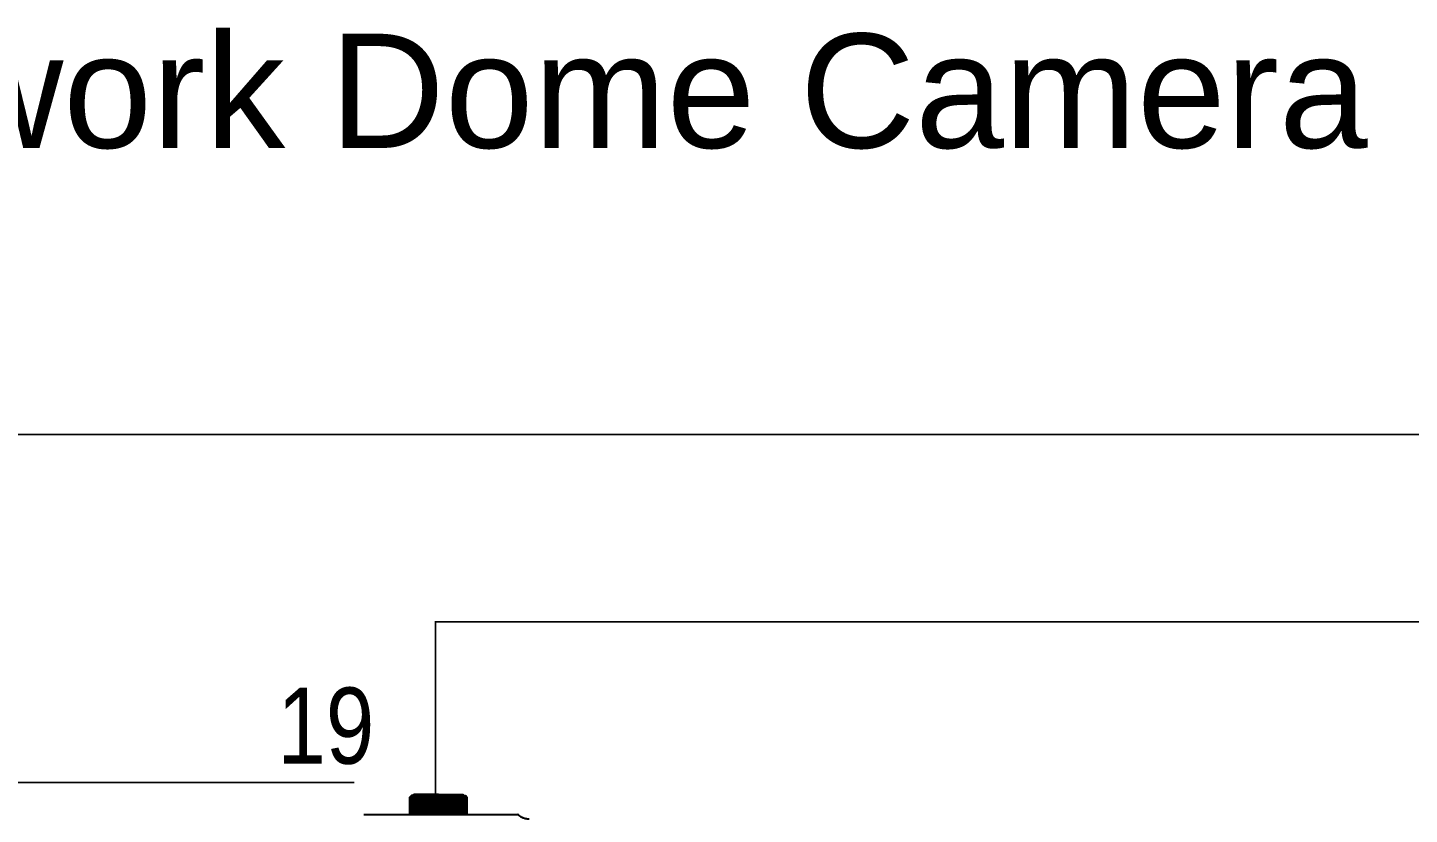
# Model space of a CAD drawing. Header units: millimetres. Extents: x 11706 to 18081, y 7308 to 12674.
# Drawn here: x 13645 to 14189, y 11806 to 12116 of the extents above; entities that cross this region are included whole.
import ezdxf
from ezdxf.enums import TextEntityAlignment as Align

# ---------------------------------------------------------------- set-up
doc = ezdxf.new("R2010")
doc.units = ezdxf.units.MM
doc.linetypes.add('DASHED', pattern=[19.05, 12.7, -6.35])
doc.layers.get('0').update_dxf_attribs({"lineweight": 0})
doc.layers.add('1', color=7, linetype='Continuous', true_color=0xffffff)
doc.layers.add('Cable CAT6', color=3, linetype='Continuous')
doc.styles.add('ALJABR', font='sanss___.ttf')
doc.styles.get("Standard").update_dxf_attribs({"font": 'ARIALN.TTF'})

# ---------------------------------------------------------------- blocks, each defined once
blk = doc.blocks.new('A$C56D65AAA')
at = {"layer": '1', "color": 10, "linetype": 'Continuous'}
for p, q in [((-106.97, 37.34), (-106.97, 31.84)), ((-106.97, 31.84), (-106.97, 37.34)), ((-106.97, 37.34), (-106.97, 37.34)), ((-106.91, 37.34), (-106.91, 31.84)), ((-106.89, 37.34), (-106.91, 37.34)), ((-106.89, 31.84), (-106.89, 37.34)), ((-106.74, 37.34), (-106.79, 37.34)), ((-106.79, 37.34), (-106.79, 31.84)), ((-106.74, 31.84), (-106.74, 37.34)), ((-106.48, 37.84), (-106.68, 37.64)), ((-106.59, 37.34), (-106.59, 31.84)), ((-106.53, 37.34), (-106.59, 37.34)), ((-106.53, 31.84), (-106.53, 37.34)), ((-97.98, 37.84), (-106.48, 37.84)), ((-106.33, 37.34), (-106.33, 31.84)), ((-106.26, 37.34), (-106.33, 37.34)), ((-106.26, 31.84), (-106.26, 37.34)), ((-106.01, 37.34), (-106.01, 31.84)), ((-105.92, 37.34), (-106.01, 37.34)), ((-105.68, 38.14), (-105.98, 37.84)), ((-105.92, 31.84), (-105.92, 37.34)), ((-97.98, 38.14), (-105.68, 38.14)), ((-105.52, 37.34), (-105.62, 37.34)), ((-105.62, 37.34), (-105.62, 31.84)), ((-105.52, 31.84), (-105.52, 37.34)), ((-105.18, 37.34), (-105.18, 31.84)), ((-105.06, 37.34), (-105.18, 37.34)), ((-105.06, 31.84), (-105.06, 37.34)), ((-104.68, 37.34), (-104.68, 31.84)), ((-104.55, 37.34), (-104.68, 37.34)), ((-104.55, 31.84), (-104.55, 37.34)), ((-103.99, 37.34), (-104.13, 37.34)), ((-104.13, 37.34), (-104.13, 31.84)), ((-103.99, 31.84), (-103.99, 37.34)), ((-103.57, 37.64), (-103.57, 31.84)), ((-103.53, 37.34), (-103.53, 31.84)), ((-103.38, 37.34), (-103.53, 37.34)), ((-103.38, 31.84), (-103.38, 37.34)), ((-102.97, 37.64), (-102.97, 31.84)), ((-102.73, 37.34), (-102.9, 37.34)), ((-102.9, 37.34), (-102.9, 31.84)), ((-102.73, 31.84), (-102.73, 37.34)), ((-102.33, 37.64), (-102.33, 31.84)), ((-102.22, 37.34), (-102.22, 31.84)), ((-102.05, 37.34), (-102.22, 37.34)), ((-102.05, 31.84), (-102.05, 37.34)), ((-101.66, 37.64), (-101.66, 31.84)), ((-101.33, 37.34), (-101.51, 37.34)), ((-101.51, 37.34), (-101.51, 31.84)), ((-101.33, 31.84), (-101.33, 37.34)), ((-100.95, 37.64), (-100.95, 31.84)), ((-100.78, 37.34), (-100.78, 31.84)), ((-100.59, 37.34), (-100.78, 37.34)), ((-100.59, 31.84), (-100.59, 37.34)), ((-100.23, 37.64), (-100.23, 31.84)), ((-100.02, 37.34), (-100.02, 31.84)), ((-99.83, 37.34), (-100.02, 37.34)), ((-99.83, 31.84), (-99.83, 37.34)), ((-99.49, 37.64), (-99.49, 31.84)), ((-99.06, 37.34), (-99.25, 37.34)), ((-99.25, 37.34), (-99.25, 31.84)), ((-99.06, 31.84), (-99.06, 37.34)), ((-98.74, 37.64), (-98.74, 31.84)), ((-98.47, 37.34), (-98.47, 31.84)), ((-98.27, 37.34), (-98.47, 37.34)), ((-98.27, 31.84), (-98.27, 37.34)), ((-97.98, 38.14), (-90.28, 38.14)), ((-97.98, 37.84), (-89.48, 37.84)), ((-97.98, 37.64), (-97.98, 31.84)), ((-97.49, 37.34), (-97.68, 37.34)), ((-97.68, 37.34), (-97.68, 31.84)), ((-97.49, 31.84), (-97.49, 37.34)), ((-97.22, 37.64), (-97.22, 31.84)), ((-96.9, 37.34), (-96.9, 31.84)), ((-96.71, 37.34), (-96.9, 37.34)), ((-96.71, 31.84), (-96.71, 37.34)), ((-96.47, 37.64), (-96.47, 31.84)), ((-95.94, 37.34), (-96.13, 37.34)), ((-96.13, 37.34), (-96.13, 31.84)), ((-95.94, 31.84), (-95.94, 37.34)), ((-95.73, 37.64), (-95.73, 31.84)), ((-95.37, 37.34), (-95.37, 31.84)), ((-95.18, 37.34), (-95.37, 37.34)), ((-95.18, 31.84), (-95.18, 37.34)), ((-95, 37.64), (-95, 31.84)), ((-94.44, 37.34), (-94.62, 37.34)), ((-94.62, 37.34), (-94.62, 31.84)), ((-94.44, 31.84), (-94.44, 37.34)), ((-94.3, 37.64), (-94.3, 31.84)), ((-93.74, 37.34), (-93.91, 37.34)), ((-93.91, 37.34), (-93.91, 31.84)), ((-93.74, 31.84), (-93.74, 37.34)), ((-93.63, 37.64), (-93.63, 31.84)), ((-93.23, 37.34), (-93.23, 31.84)), ((-93.06, 37.34), (-93.23, 37.34)), ((-93.06, 31.84), (-93.06, 37.34)), ((-92.99, 37.64), (-92.99, 31.84)), ((-92.42, 37.34), (-92.58, 37.34)), ((-92.58, 37.34), (-92.58, 31.84)), ((-92.42, 31.84), (-92.42, 37.34)), ((-92.39, 37.64), (-92.39, 31.84)), ((-91.97, 37.34), (-91.97, 31.84)), ((-91.83, 37.34), (-91.97, 37.34)), ((-91.83, 31.84), (-91.83, 37.34)), ((-91.28, 37.34), (-91.41, 37.34)), ((-91.41, 37.34), (-91.41, 31.84)), ((-91.28, 31.84), (-91.28, 37.34)), ((-90.9, 37.34), (-90.9, 31.84)), ((-90.78, 37.34), (-90.9, 37.34)), ((-90.78, 31.84), (-90.78, 37.34)), ((-90.34, 37.34), (-90.44, 37.34)), ((-90.44, 37.34), (-90.44, 31.84)), ((-90.34, 31.84), (-90.34, 37.34)), ((-89.98, 37.84), (-90.28, 38.14)), ((-89.95, 37.34), (-90.04, 37.34)), ((-90.04, 37.34), (-90.04, 31.84)), ((-89.95, 31.84), (-89.95, 37.34)), ((-89.7, 37.34), (-89.7, 31.84)), ((-89.63, 37.34), (-89.7, 37.34)), ((-89.63, 31.84), (-89.63, 37.34)), ((-89.28, 37.64), (-89.48, 37.84)), ((-89.37, 37.34), (-89.42, 37.34)), ((-89.42, 37.34), (-89.42, 31.84)), ((-89.37, 31.84), (-89.37, 37.34)), ((-89.21, 37.34), (-89.21, 31.84)), ((-89.17, 37.34), (-89.21, 37.34)), ((-89.17, 31.84), (-89.17, 37.34)), ((-89.04, 37.34), (-89.07, 37.34)), ((-89.07, 37.34), (-89.07, 31.84)), ((-89.04, 31.84), (-89.04, 37.34)), ((-88.99, 37.34), (-88.99, 31.84)), ((-88.98, 37.34), (-88.99, 37.34)), ((-88.98, 31.84), (-88.98, 37.34)), ((-115.2, 31.84), (-104.13, 31.84)), ((-104.13, 31.84), (-103.99, 31.84)), ((-103.99, 31.84), (-103.57, 31.84)), ((-103.57, 31.84), (-103.53, 31.84)), ((-103.53, 31.84), (-103.38, 31.84)), ((-103.38, 31.84), (-102.97, 31.84)), ((-102.97, 31.84), (-102.9, 31.84)), ((-102.9, 31.84), (-102.73, 31.84)), ((-102.73, 31.84), (-102.33, 31.84)), ((-102.33, 31.84), (-102.22, 31.84)), ((-102.22, 31.84), (-102.05, 31.84)), ((-102.05, 31.84), (-101.66, 31.84)), ((-101.66, 31.84), (-101.51, 31.84)), ((-101.51, 31.84), (-101.33, 31.84)), ((-101.33, 31.84), (-100.95, 31.84)), ((-100.95, 31.84), (-100.78, 31.84)), ((-100.78, 31.84), (-100.59, 31.84)), ((-100.59, 31.84), (-100.23, 31.84)), ((-100.23, 31.84), (-100.02, 31.84)), ((-100.02, 31.84), (-99.83, 31.84)), ((-99.83, 31.84), (-99.49, 31.84)), ((-99.49, 31.84), (-99.25, 31.84)), ((-99.25, 31.84), (-99.06, 31.84)), ((-99.06, 31.84), (-98.74, 31.84)), ((-98.74, 31.84), (-98.47, 31.84)), ((-98.47, 31.84), (-98.27, 31.84)), ((-98.27, 31.84), (-97.98, 31.84)), ((-97.98, 31.84), (-97.68, 31.84)), ((-97.68, 31.84), (-97.49, 31.84)), ((-97.49, 31.84), (-97.22, 31.84)), ((-97.22, 31.84), (-96.9, 31.84)), ((-96.9, 31.84), (-96.71, 31.84)), ((-96.71, 31.84), (-96.47, 31.84)), ((-96.47, 31.84), (-96.13, 31.84)), ((-96.13, 31.84), (-95.94, 31.84)), ((-95.94, 31.84), (-95.73, 31.84)), ((-95.73, 31.84), (-95.37, 31.84)), ((-95.37, 31.84), (-95.18, 31.84)), ((-95.18, 31.84), (-95, 31.84)), ((-95, 31.84), (-94.62, 31.84)), ((-94.62, 31.84), (-94.44, 31.84)), ((-94.44, 31.84), (-94.3, 31.84)), ((-94.3, 31.84), (-93.91, 31.84)), ((-93.91, 31.84), (-93.74, 31.84)), ((-93.74, 31.84), (-93.63, 31.84)), ((-93.63, 31.84), (-93.23, 31.84)), ((-93.23, 31.84), (-93.06, 31.84)), ((-93.06, 31.84), (-92.99, 31.84)), ((-92.99, 31.84), (-92.58, 31.84)), ((-92.58, 31.84), (-92.42, 31.84)), ((-92.42, 31.84), (-92.39, 31.84)), ((-92.39, 31.84), (-91.97, 31.84)), ((-91.97, 31.84), (-91.83, 31.84)), ((-91.83, 31.84), (-79.2, 31.84))]:
    blk.add_line(p, q, dxfattribs=at)
for points in [[(-106.97, 37.34), (-106.86, 37.45), (-106.75, 37.55), (-106.65, 37.64)], [(-106.68, 37.64), (-106.78, 37.55), (-106.88, 37.45), (-106.97, 37.34)], [(-106.65, 37.64), (-106.74, 37.55), (-106.82, 37.45), (-106.91, 37.34)], [(-106.89, 37.34), (-106.77, 37.45), (-106.66, 37.55), (-106.55, 37.64)], [(-106.55, 37.64), (-106.63, 37.55), (-106.71, 37.45), (-106.79, 37.34)], [(-106.74, 37.34), (-106.62, 37.45), (-106.5, 37.55), (-106.38, 37.64)], [(-106.38, 37.64), (-106.45, 37.55), (-106.52, 37.45), (-106.59, 37.34)], [(-106.53, 37.34), (-106.41, 37.45), (-106.28, 37.55), (-106.15, 37.64)], [(-106.15, 37.64), (-106.21, 37.55), (-106.27, 37.45), (-106.33, 37.34)], [(-106.26, 37.34), (-106.13, 37.45), (-105.99, 37.55), (-105.86, 37.64)], [(-105.86, 37.64), (-105.91, 37.55), (-105.96, 37.45), (-106.01, 37.34)], [(-105.92, 37.34), (-105.78, 37.45), (-105.65, 37.55), (-105.51, 37.64)], [(-105.51, 37.64), (-105.55, 37.55), (-105.59, 37.45), (-105.62, 37.34)], [(-105.52, 37.34), (-105.38, 37.45), (-105.24, 37.55), (-105.11, 37.64)], [(-105.11, 37.64), (-105.13, 37.55), (-105.15, 37.45), (-105.18, 37.34)], [(-105.06, 37.34), (-104.92, 37.45), (-104.78, 37.55), (-104.64, 37.64)], [(-104.64, 37.64), (-104.66, 37.55), (-104.67, 37.45), (-104.68, 37.34)], [(-104.55, 37.34), (-104.41, 37.45), (-104.27, 37.55), (-104.13, 37.64)], [(-104.13, 37.64), (-104.13, 37.55), (-104.13, 37.45), (-104.13, 37.34)], [(-103.99, 37.34), (-103.85, 37.45), (-103.71, 37.55), (-103.57, 37.64)], [(-103.57, 37.64), (-103.56, 37.55), (-103.55, 37.45), (-103.53, 37.34)], [(-103.38, 37.34), (-103.24, 37.45), (-103.11, 37.55), (-102.97, 37.64)], [(-102.97, 37.64), (-102.94, 37.55), (-102.92, 37.45), (-102.9, 37.34)], [(-102.73, 37.34), (-102.6, 37.45), (-102.46, 37.55), (-102.33, 37.64)], [(-102.33, 37.64), (-102.29, 37.55), (-102.26, 37.45), (-102.22, 37.34)], [(-102.05, 37.34), (-101.92, 37.45), (-101.79, 37.55), (-101.66, 37.64)], [(-101.66, 37.64), (-101.61, 37.55), (-101.56, 37.45), (-101.51, 37.34)], [(-101.33, 37.34), (-101.21, 37.45), (-101.08, 37.55), (-100.95, 37.64)], [(-100.95, 37.64), (-100.9, 37.55), (-100.84, 37.45), (-100.78, 37.34)], [(-100.59, 37.34), (-100.47, 37.45), (-100.35, 37.55), (-100.23, 37.64)], [(-100.23, 37.64), (-100.16, 37.55), (-100.09, 37.45), (-100.02, 37.34)], [(-99.83, 37.34), (-99.72, 37.45), (-99.6, 37.55), (-99.49, 37.64)], [(-99.49, 37.64), (-99.41, 37.55), (-99.33, 37.45), (-99.25, 37.34)], [(-99.06, 37.34), (-98.95, 37.45), (-98.84, 37.55), (-98.74, 37.64)], [(-98.74, 37.64), (-98.65, 37.55), (-98.56, 37.45), (-98.47, 37.34)], [(-98.27, 37.34), (-98.18, 37.45), (-98.08, 37.55), (-97.98, 37.64)], [(-97.98, 37.64), (-97.88, 37.55), (-97.78, 37.45), (-97.68, 37.34)], [(-97.49, 37.34), (-97.4, 37.45), (-97.31, 37.55), (-97.22, 37.64)], [(-97.22, 37.64), (-97.11, 37.55), (-97.01, 37.45), (-96.9, 37.34)], [(-96.71, 37.34), (-96.63, 37.45), (-96.55, 37.55), (-96.47, 37.64)], [(-96.47, 37.64), (-96.35, 37.55), (-96.24, 37.45), (-96.13, 37.34)], [(-95.94, 37.34), (-95.87, 37.45), (-95.8, 37.55), (-95.73, 37.64)], [(-95.73, 37.64), (-95.61, 37.55), (-95.49, 37.45), (-95.37, 37.34)], [(-95.18, 37.34), (-95.12, 37.45), (-95.06, 37.55), (-95, 37.64)], [(-95, 37.64), (-94.88, 37.55), (-94.75, 37.45), (-94.62, 37.34)], [(-94.44, 37.34), (-94.4, 37.45), (-94.35, 37.55), (-94.3, 37.64)], [(-94.3, 37.64), (-94.17, 37.55), (-94.04, 37.45), (-93.91, 37.34)], [(-93.74, 37.34), (-93.7, 37.45), (-93.66, 37.55), (-93.63, 37.64)], [(-93.63, 37.64), (-93.49, 37.55), (-93.36, 37.45), (-93.23, 37.34)], [(-93.06, 37.34), (-93.04, 37.45), (-93.01, 37.55), (-92.99, 37.64)], [(-92.99, 37.64), (-92.85, 37.55), (-92.71, 37.45), (-92.58, 37.34)], [(-92.42, 37.34), (-92.41, 37.45), (-92.4, 37.55), (-92.39, 37.64)], [(-92.39, 37.64), (-92.25, 37.55), (-92.11, 37.45), (-91.97, 37.34)], [(-91.83, 37.64), (-91.69, 37.55), (-91.55, 37.45), (-91.41, 37.34)], [(-91.83, 37.34), (-91.83, 37.45), (-91.83, 37.55), (-91.83, 37.64)], [(-91.28, 37.34), (-91.29, 37.45), (-91.3, 37.55), (-91.31, 37.64)], [(-91.31, 37.64), (-91.17, 37.55), (-91.04, 37.45), (-90.9, 37.34)], [(-90.85, 37.64), (-90.71, 37.55), (-90.58, 37.45), (-90.44, 37.34)], [(-90.78, 37.34), (-90.8, 37.45), (-90.83, 37.55), (-90.85, 37.64)], [(-90.44, 37.64), (-90.31, 37.55), (-90.17, 37.45), (-90.04, 37.34)], [(-90.34, 37.34), (-90.37, 37.45), (-90.41, 37.55), (-90.44, 37.64)], [(-90.09, 37.64), (-89.96, 37.55), (-89.83, 37.45), (-89.7, 37.34)], [(-89.95, 37.34), (-90, 37.45), (-90.05, 37.55), (-90.09, 37.64)], [(-89.8, 37.64), (-89.68, 37.55), (-89.55, 37.45), (-89.42, 37.34)], [(-89.63, 37.34), (-89.69, 37.45), (-89.74, 37.55), (-89.8, 37.64)], [(-89.58, 37.64), (-89.45, 37.55), (-89.33, 37.45), (-89.21, 37.34)], [(-89.37, 37.34), (-89.44, 37.45), (-89.51, 37.55), (-89.58, 37.64)], [(-89.41, 37.64), (-89.3, 37.55), (-89.18, 37.45), (-89.07, 37.34)], [(-89.17, 37.34), (-89.25, 37.45), (-89.33, 37.55), (-89.41, 37.64)], [(-89.04, 37.34), (-89.13, 37.45), (-89.22, 37.55), (-89.31, 37.64)], [(-89.31, 37.64), (-89.2, 37.55), (-89.1, 37.45), (-88.99, 37.34)], [(-88.98, 37.34), (-89.08, 37.45), (-89.18, 37.55), (-89.28, 37.64)]]:
    blk.add_open_spline(points, degree=3, dxfattribs=at)
for points, knots in [([(-121.5, 31.84), (-121.5, 31.84), (-120.48, 31.84), (-117.67, 31.84), (-116.02, 31.84), (-115.2, 31.84)], [0, 0, 0, 0, 0.499778, 0.749889, 1, 1, 1, 1]), ([(-79.2, 31.84), (-78.38, 31.84), (-76.72, 31.84), (-73.92, 31.84), (-72.9, 31.84), (-72.9, 31.84), (-72.9, 31.84)], [0, 0, 0, 0, 0.249933, 0.499867, 0.999733, 1, 1, 1, 1]), ([(-69.33, 30.34), (-69.33, 30.34), (-69.36, 30.34), (-69.42, 30.35), (-69.51, 30.35), (-69.6, 30.35), (-69.69, 30.36), (-69.78, 30.36), (-69.87, 30.37), (-69.96, 30.38), (-70.05, 30.4), (-70.13, 30.41), (-70.22, 30.43), (-70.31, 30.44), (-70.4, 30.46), (-70.49, 30.48), (-70.57, 30.5), (-70.66, 30.53), (-70.75, 30.55), (-70.83, 30.58), (-70.92, 30.6), (-71, 30.63), (-71.09, 30.66), (-71.17, 30.7), (-71.26, 30.73), (-71.35, 30.77), (-71.44, 30.81), (-71.53, 30.86), (-71.62, 30.9), (-71.71, 30.95), (-71.8, 31), (-71.88, 31.05), (-71.97, 31.1), (-72.05, 31.15), (-72.13, 31.2), (-72.21, 31.26), (-72.29, 31.32), (-72.37, 31.38), (-72.45, 31.44), (-72.52, 31.5), (-72.6, 31.56), (-72.67, 31.63), (-72.74, 31.69), (-72.81, 31.76), (-72.86, 31.81), (-72.89, 31.84), (-72.9, 31.84)], [0, 0, 0, 0, 0.002131, 0.024464, 0.046831, 0.069225, 0.091643, 0.114081, 0.136536, 0.159007, 0.181491, 0.203986, 0.226492, 0.249007, 0.27153, 0.29406, 0.316597, 0.33914, 0.361689, 0.384243, 0.406801, 0.429364, 0.45193, 0.474501, 0.4996, 0.524715, 0.549779, 0.574793, 0.59976, 0.624681, 0.64956, 0.674398, 0.699197, 0.723959, 0.748684, 0.773376, 0.798034, 0.822661, 0.847256, 0.871822, 0.896359, 0.920869, 0.945351, 0.969807, 0.994237, 1, 1, 1, 1])]:
    blk.add_open_spline(points, degree=3, knots=knots, dxfattribs=at)

msp = doc.modelspace()

# ---------------------------------------------------------------- linework, layer by layer
at = {"layer": 'Cable CAT6', "const_width": 0.639}
for points in [[(12620.94, 11814.34), (12620.94, 11956.14), (14644.6, 11956.14)], [(13805.72, 11814.34), (13805.72, 11882.34), (14644.6, 11882.34)]]:
    msp.add_lwpolyline(points, dxfattribs=at)
at = {"layer": 'Cable CAT6', "color": 7, "linetype": 'DASHED', "const_width": 0.639}
msp.add_lwpolyline([(12766.48, 11819.08), (13773.67, 11819.08)], dxfattribs=at)

# ---------------------------------------------------------------- block references
at = {"xscale": 1.245634798602484, "yscale": 1.245634798602484, "zscale": 1.245634798602484}
msp.add_blockref('A$C56D65AAA', (13928.84, 11766.82), dxfattribs=at)

# ---------------------------------------------------------------- texts
at = {"style": 'ALJABR'}
msp.add_text('Network Dome Camera', height=45, dxfattribs=at).set_placement((13844.29, 12069.02), align=Align.CENTER)
msp.add_text('19', height=30).set_placement((13762.49, 11826.44), align=Align.CENTER)

doc.saveas('drawing.dxf')
